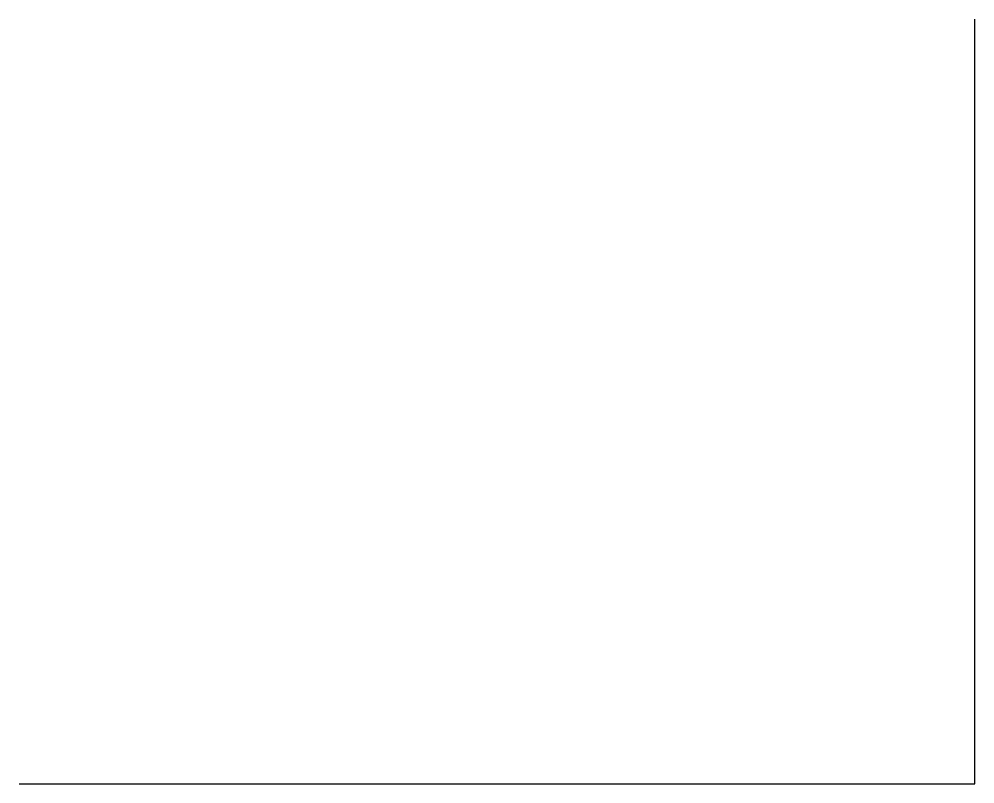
# Model space of a CAD drawing. Header units: metres. Extents: x 0 to 5, y 0 to 4.
import ezdxf

# ---------------------------------------------------------------- set-up
doc = ezdxf.new("R2010")
doc.units = ezdxf.units.M
doc.layers.add('WALLS', color=7, linetype='Continuous')

msp = doc.modelspace()

# ---------------------------------------------------------------- linework, layer by layer
at = {"layer": 'WALLS'}
for points in [[(5, 0), (5, 4)], [(0, 0), (5, 0)]]:
    msp.add_lwpolyline(points, dxfattribs=at)

doc.saveas('drawing.dxf')
